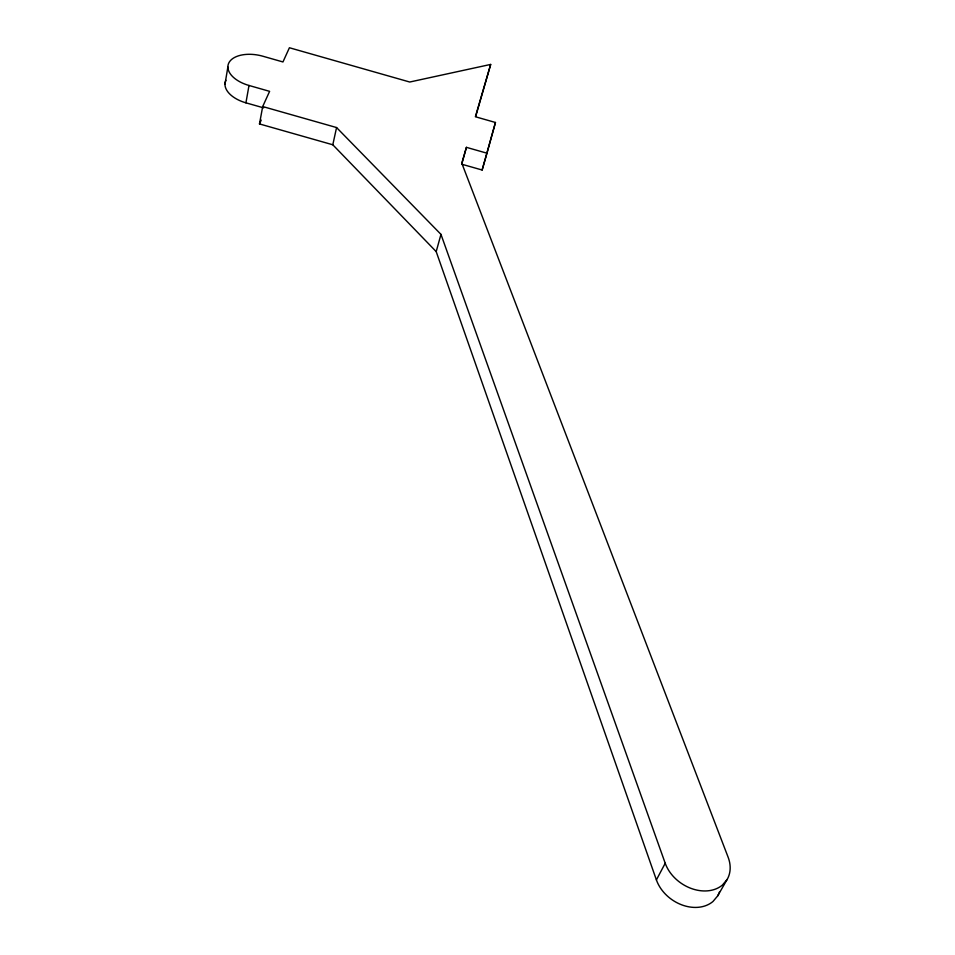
<?xml version="1.0" encoding="UTF-8"?>
<svg xmlns="http://www.w3.org/2000/svg" width="955" height="955" viewBox="0 0 955 955"><rect width="100%" height="100%" fill="white"/><g stroke="black" fill="none" stroke-linecap="round" stroke-linejoin="round"><path stroke-width="1.43" d="M224.974 84.327L227.875 66.981M263.652 107.867L245.924 102.83L249.004 85.472A28.423 15.865 11.5 0 1 228.734 63.114A28.423 15.865 11.5 0 1 262.816 56.214L282.955 61.956L289.413 47.75L409.731 82.023L490.679 64.427L475.721 116.403M466.422 147.345L461.743 164.212L482.132 170.014L486.966 153.194L466.422 147.345L461.79 163.174L728.092 857.124A35.765 27.552 34.3 0 1 727.137 879.471L717.659 895.921L713.003 901.46A35.395 27.492 34.8 0 1 681.584 904.791A35.395 27.492 34.8 0 1 656.395 879.901L436.196 251.619L332.806 144.778L259.485 123.935L262.697 106.542L269.608 91.346L249.004 85.472M332.806 144.778L336.566 127.552L262.697 106.542M482.132 170.014L495.454 122.479L475.375 116.749L490.679 64.427M486.966 153.194L495.454 122.479M436.196 251.619L440.971 234.369L336.566 127.552M259.485 123.935L261.204 120.103M656.395 879.901L665.217 863.26L440.971 234.369M727.137 879.471L722.458 885.022A35.765 27.552 34.3 0 1 690.752 888.281A35.765 27.552 34.3 0 1 665.217 863.26M719.461 891.958A35.395 27.492 34.8 0 1 717.659 895.921M245.924 102.83A28.22 15.937 11.5 0 1 225.917 80.268"/></g></svg>
